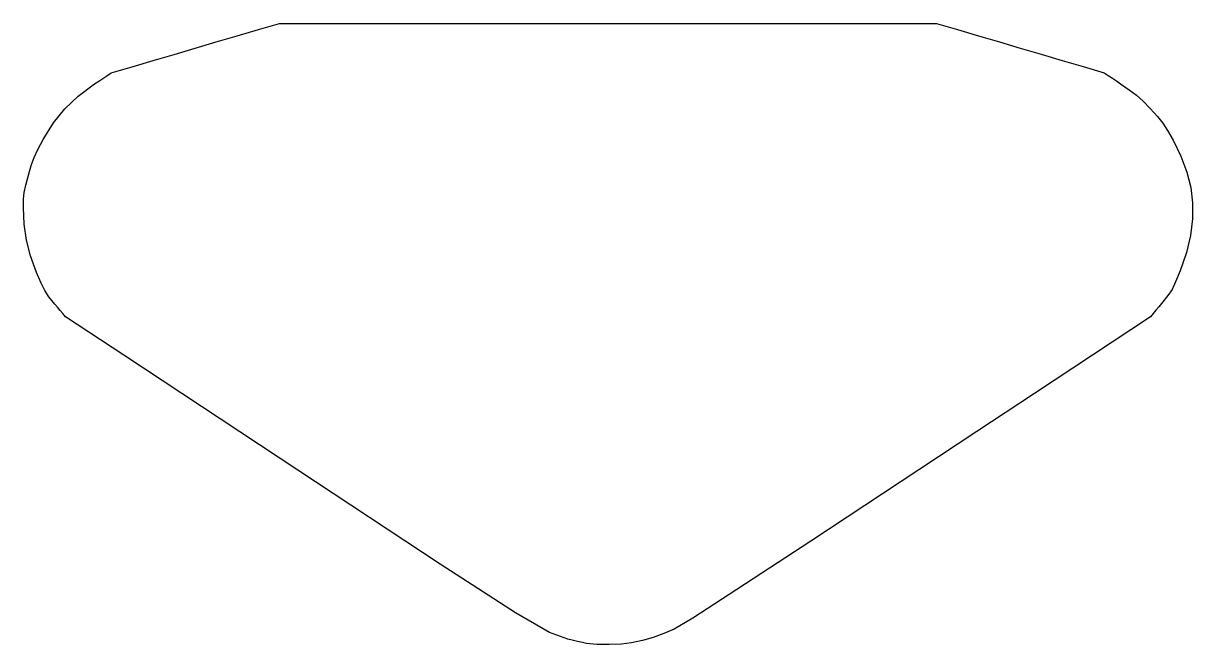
# Model space of a CAD drawing. Extents: x 0 to 132, y 0 to 70.
import ezdxf

# ---------------------------------------------------------------- set-up
doc = ezdxf.new("R2010")
doc.units = 0
doc.layers.add('Layer_1', color=7, linetype='CONTINUOUS')

msp = doc.modelspace()

# ---------------------------------------------------------------- linework, layer by layer
at = {"layer": 'Layer_1', "color": 7}
msp.add_lwpolyline([(63.699243, 0.217595), (63.216437, 0.308273), (62.652368, 0.429007), (62.077199, 0.564051), (61.561085, 0.697655), (59.524496, 1.424038), (55.676224, 3.64953), (47.148651, 9.168555), (31.074165, 19.775651), (24.517153, 24.10919), (17.960142, 28.442727), (11.40313, 32.776266), (4.846118, 37.109805), (4.543795, 37.467234), (4.241473, 37.82466), (3.939151, 38.182088), (3.636828, 38.539517), (2.949276, 39.380111), (2.477317, 40.077425), (2.06372, 40.901602), (1.551256, 42.122777), (0.878665, 43.986903), (0.418809, 45.778136), (0.155181, 47.578421), (0.071272, 49.469699), (0.088525, 50.394795), (0.163985, 51.152045), (0.333954, 51.975211), (0.634735, 53.098055), (0.963975, 54.198239), (1.300081, 55.112089), (1.721391, 56.02895), (2.306244, 57.138168), (3.459684, 59.013825), (4.748007, 60.614829), (6.268375, 62.04608), (8.117953, 63.41247), (8.582888, 63.723459), (9.047823, 64.034448), (9.512758, 64.345438), (9.977693, 64.656427), (12.354706, 65.356846), (14.73172, 66.057265), (17.108734, 66.757681), (19.485748, 67.4581), (21.862762, 68.158519), (24.239776, 68.858936), (26.61679, 69.559355), (28.993804, 70.259774), (38.273047, 70.259774), (47.552288, 70.259774), (56.831532, 70.259774), (66.110776, 70.259774), (75.390019, 70.259774), (84.669263, 70.259774), (93.948507, 70.259774), (103.227751, 70.259774), (105.594235, 69.563139), (107.960719, 68.866505), (110.327203, 68.16987), (112.693687, 67.473236), (115.060171, 66.776601), (117.426653, 66.079967), (119.793137, 65.383335), (122.159621, 64.686701), (122.62592, 64.37662), (123.092216, 64.06654), (123.558514, 63.756457), (124.024813, 63.446376), (125.004658, 62.768665), (125.813479, 62.139179), (126.566814, 61.461217), (127.38021, 60.63807), (128.199823, 59.747422), (128.800569, 58.996835), (129.334305, 58.175969), (129.952888, 57.074476), (130.844674, 55.24407), (131.506948, 53.46055), (131.943577, 51.711492), (132.158427, 49.984469), (132.153939, 48.174765), (131.920353, 46.304266), (131.45492, 44.358051), (130.754913, 42.321199), (130.243368, 41.053533), (129.834287, 40.212505), (129.356691, 39.498181), (128.639587, 38.610626), (128.327291, 38.235341), (128.014995, 37.860053), (127.702702, 37.484765), (127.390406, 37.10948), (120.849754, 32.786265), (114.309099, 28.463049), (107.768446, 24.139834), (101.227791, 19.816618), (89.018014, 11.760992), (80.664137, 6.286671), (75.68412, 3.079864), (73.595916, 1.826685), (72.434794, 1.322354), (71.230654, 0.888634), (70.004412, 0.532385), (68.776974, 0.260323), (67.635978, 0.126409), (66.24215, 0.073266), (64.846299, 0.102956), (63.699243, 0.217595)], close=True, dxfattribs=at)

doc.saveas('drawing.dxf')
